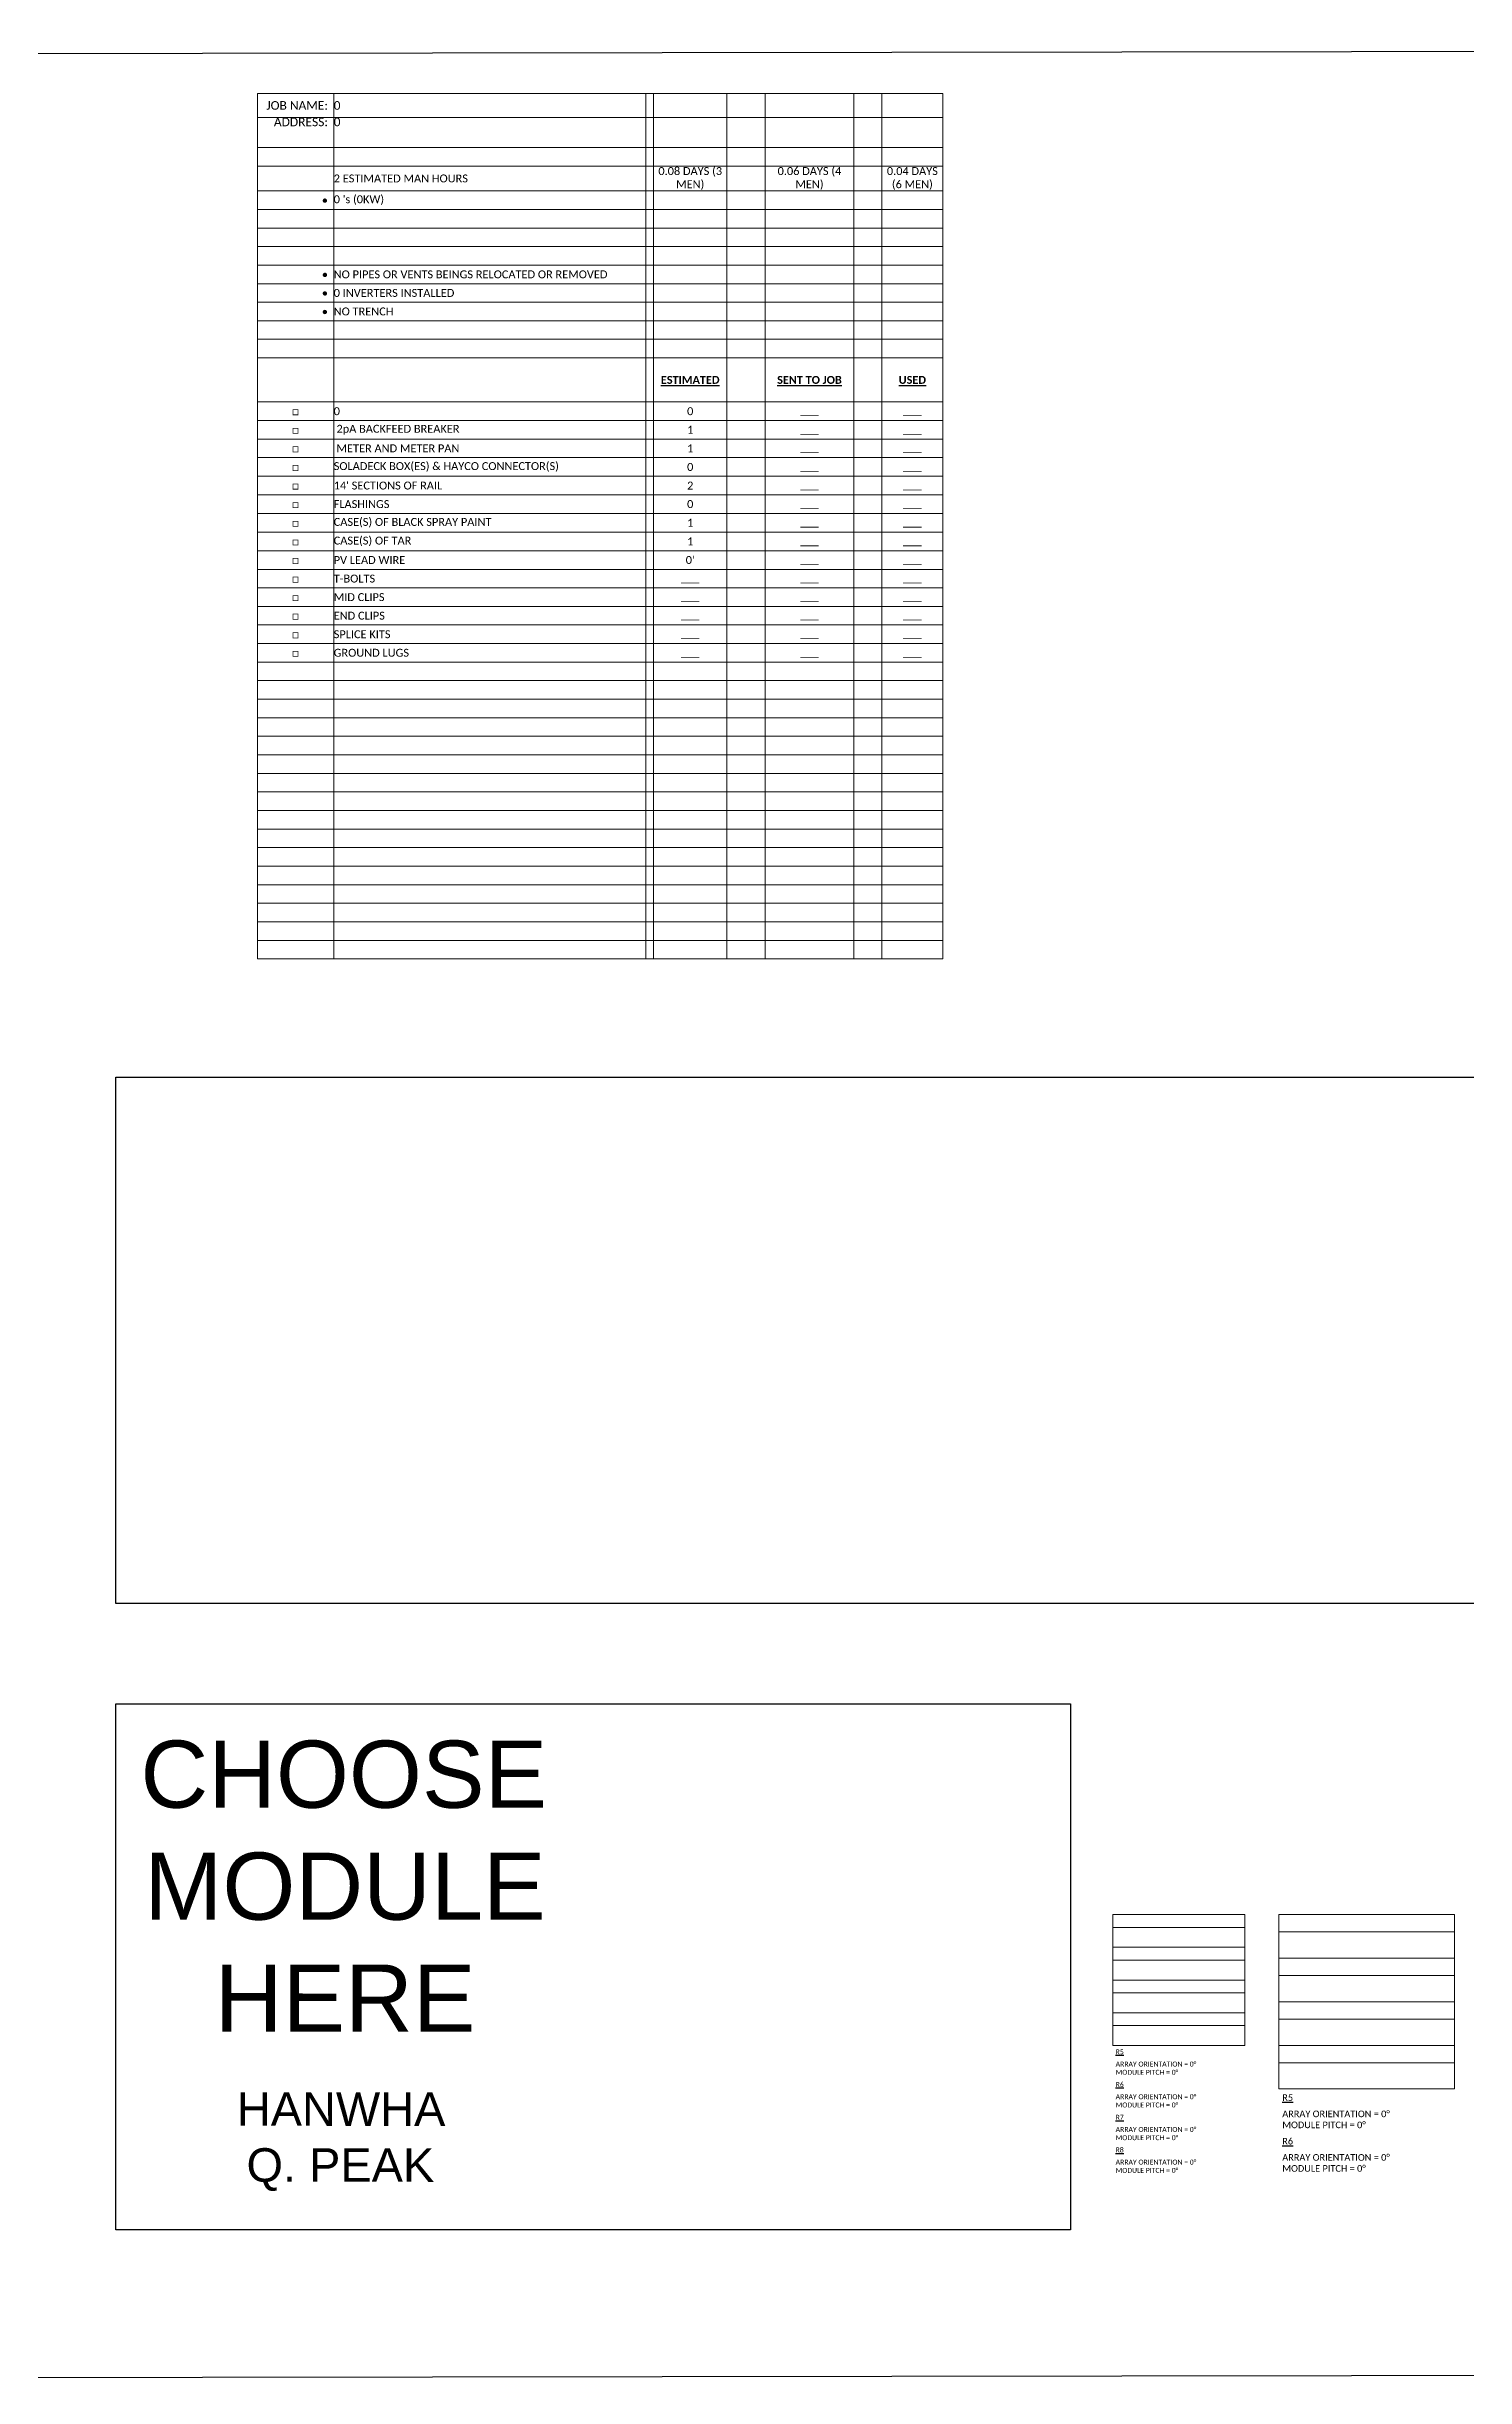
# Model space of a CAD drawing. Header units: feet. Extents: x -13431 to 10063, y 8893 to 29871.
# Drawn here: x 3925 to 4419, y 16778 to 17589 of the extents above; entities that cross this region are included whole.
import ezdxf

# ---------------------------------------------------------------- set-up
doc = ezdxf.new("R2010")
doc.units = ezdxf.units.FT
doc.header["$MEASUREMENT"] = 0
doc.layers.add('LOCKED (NO PRINT)', color=7, linetype='Continuous', plot=False)
doc.styles.get("Standard").update_dxf_attribs({"font": 'calibri.ttf'})
doc.styles.add('TITLE BBLOCK TEXT', font='ARIALUNI.TTF')

# ---------------------------------------------------------------- blocks, each defined once
blk = doc.blocks.new('*T72')
at = {"layer": 'Defpoints', "color": 8, "linetype": 'ByBlock', "lineweight": 0, "transparency": 16777216}
for p, q in [((0, 0), (238.64, 0)), ((0, 0), (0, -301.43)), ((26.58, 0), (26.58, -301.43)), ((135.2, 0), (135.2, -301.43)), ((137.95, 0), (137.95, -301.43)), ((163.46, 0), (163.46, -301.43)), ((176.81, 0), (176.81, -301.43)), ((207.62, 0), (207.62, -301.43)), ((217.45, 0), (217.45, -301.43)), ((238.64, 0), (238.64, -301.43)), ((0, -8.44), (238.64, -8.44)), ((0, -18.89), (238.64, -18.89)), ((0, -25.35), (238.64, -25.35)), ((0, -33.92), (238.64, -33.92)), ((0, -40.43), (238.64, -40.43)), ((0, -46.89), (238.64, -46.89)), ((0, -53.35), (238.64, -53.35)), ((0, -59.81), (238.64, -59.81)), ((0, -66.27), (238.64, -66.27)), ((0, -72.73), (238.64, -72.73)), ((0, -79.19), (238.64, -79.19)), ((0, -85.65), (238.64, -85.65)), ((0, -92.11), (238.64, -92.11)), ((0, -107.46), (238.64, -107.46)), ((0, -113.92), (238.64, -113.92)), ((0, -120.39), (238.64, -120.39)), ((0, -126.85), (238.64, -126.85)), ((0, -133.35), (238.64, -133.35)), ((0, -139.81), (238.64, -139.81)), ((0, -146.27), (238.64, -146.27)), ((0, -152.78), (238.64, -152.78)), ((0, -159.28), (238.64, -159.28)), ((0, -165.75), (238.64, -165.75)), ((0, -172.21), (238.64, -172.21)), ((0, -178.67), (238.64, -178.67)), ((0, -185.13), (238.64, -185.13)), ((0, -191.59), (238.64, -191.59)), ((0, -198.05), (238.64, -198.05)), ((0, -204.51), (238.64, -204.51)), ((0, -210.97), (238.64, -210.97)), ((0, -217.43), (238.64, -217.43)), ((0, -223.9), (238.64, -223.9)), ((0, -230.36), (238.64, -230.36)), ((0, -236.82), (238.64, -236.82)), ((0, -243.28), (238.64, -243.28)), ((0, -249.74), (238.64, -249.74)), ((0, -256.2), (238.64, -256.2)), ((0, -262.66), (238.64, -262.66)), ((0, -269.12), (238.64, -269.12)), ((0, -275.58), (238.64, -275.58)), ((0, -282.05), (238.64, -282.05)), ((0, -288.51), (238.64, -288.51)), ((0, -294.97), (238.64, -294.97)), ((0, -301.43), (238.64, -301.43))]:
    blk.add_line(p, q, dxfattribs=at)
at = {"color": 0, "transparency": 16777216}
for s, insert, char_height, width, attachment_point in [('{\\fCalibri|b0|i0|c0;JOB NAME:', (24.58, -4.22), 3, 22.5823, 6), ('{\\fCalibri|b0|i0|c0;0', (26.58, -4.22), 3, 108.6174, 4), ('{\\fCalibri|b0|i0|c0;', (136.57, -4.22), 2.75, 2.75, 5), ('{\\fCalibri|b0|i0|c0;', (150.7, -4.22), 2.75, 25.5067, 5), ('{\\fCalibri|b0|i0|c0;', (170.14, -4.22), 2.75, 13.3575, 5), ('{\\fCalibri|b0|i0|c0;', (192.22, -4.22), 2.75, 30.8085, 5), ('{\\fCalibri|b0|i0|c0;', (212.53, -4.22), 2.75, 9.8234, 5), ('{\\fCalibri|b0|i0|c0;', (228.04, -4.22), 2.75, 21.1922, 5), ('{\\fCalibri|b0|i0|c0;ADDRESS:', (24.58, -8.44), 3, 22.5823, 3), ('{\\fCalibri|b0|i0|c0;0', (26.58, -8.44), 3, 108.6174, 1), ('{\\fCalibri|b0|i0|c0;', (136.57, -13.67), 2.75, 2.75, 5), ('{\\fCalibri|b0|i0|c0;', (150.7, -13.67), 2.75, 25.5067, 5), ('{\\fCalibri|b0|i0|c0;', (170.14, -13.67), 2.75, 13.3575, 5), ('{\\fCalibri|b0|i0|c0;', (192.22, -13.67), 2.75, 30.8085, 5), ('{\\fCalibri|b0|i0|c0;', (212.53, -13.67), 2.75, 9.8234, 5), ('{\\fCalibri|b0|i0|c0;', (228.04, -13.67), 2.75, 21.1922, 5), ('{\\fCalibri|b0|i0|c0;', (24.58, -22.12), 2.75, 22.5823, 6), ('{\\fCalibri|b0|i0|c0;', (26.58, -22.12), 2.75, 108.6174, 4), ('{\\fCalibri|b0|i0|c0;', (136.57, -22.12), 2.75, 2.75, 5), ('{\\fCalibri|b0|i0|c0;', (150.7, -22.12), 2.75, 25.5067, 5), ('{\\fCalibri|b0|i0|c0;', (170.14, -22.12), 2.75, 13.3575, 5), ('{\\fCalibri|b0|i0|c0;', (192.22, -22.12), 2.75, 30.8085, 5), ('{\\fCalibri|b0|i0|c0;', (212.53, -22.12), 2.75, 9.8234, 5), ('{\\fCalibri|b0|i0|c0;', (228.04, -22.12), 2.75, 21.1922, 5), ('{\\fCalibri|b0|i0|c0;', (24.58, -29.64), 2.75, 22.5823, 6), ('{\\fCalibri|b0|i0|c0;2 ESTIMATED MAN HOURS', (26.58, -29.64), 2.75, 108.6174, 4), ('{\\fCalibri|b0|i0|c0;', (136.57, -29.64), 2.75, 2.75, 5), ('{\\fCalibri|b0|i0|c0;0.08 DAYS (3 MEN)', (150.7, -29.64), 2.75, 25.5067, 5), ('{\\fCalibri|b0|i0|c0;', (170.14, -29.64), 2.75, 13.3575, 5), ('{\\fCalibri|b0|i0|c0;0.06 DAYS (4 MEN)', (192.22, -29.64), 2.75, 30.8085, 5), ('{\\fCalibri|b0|i0|c0;', (212.53, -29.64), 2.75, 9.8234, 5), ('{\\fCalibri|b0|i0|c0;0.04 DAYS (6 MEN)', (228.04, -29.64), 2.75, 21.1922, 5), ('{\\fCalibri|b0|i0|c0;•', (24.58, -37.17), 2.75, 22.5823, 6), ("{\\fCalibri|b0|i0|c0;0 's (0KW)", (26.58, -37.17), 2.75, 108.6174, 4), ('{\\fCalibri|b0|i0|c0;', (136.57, -37.17), 2.75, 2.75, 5), ('{\\fCalibri|b0|i0|c0;', (150.7, -37.17), 2.75, 25.5067, 5), ('{\\fCalibri|b0|i0|c0;', (170.14, -37.17), 2.75, 13.3575, 5), ('{\\fCalibri|b0|i0|c0;', (192.22, -37.17), 2.75, 30.8085, 5), ('{\\fCalibri|b0|i0|c0;', (212.53, -37.17), 2.75, 9.8234, 5), ('{\\fCalibri|b0|i0|c0;', (228.04, -37.17), 2.75, 21.1922, 5), ('{\\fCalibri|b0|i0|c0;', (24.58, -43.66), 2.75, 22.5823, 6), ('{\\fCalibri|b0|i0|c0;', (26.58, -43.66), 2.75, 108.6174, 4), ('{\\fCalibri|b0|i0|c0;', (136.57, -43.66), 2.75, 2.75, 5), ('{\\fCalibri|b0|i0|c0;', (150.7, -43.66), 2.75, 25.5067, 5), ('{\\fCalibri|b0|i0|c0;', (170.14, -43.66), 2.75, 13.3575, 5), ('{\\fCalibri|b0|i0|c0;', (192.22, -43.66), 2.75, 30.8085, 5), ('{\\fCalibri|b0|i0|c0;', (212.53, -43.66), 2.75, 9.8234, 5), ('{\\fCalibri|b0|i0|c0;', (228.04, -43.66), 2.75, 21.1922, 5), ('{\\fCalibri|b0|i0|c0;', (24.58, -50.12), 2.75, 22.5823, 6), ('{\\fCalibri|b0|i0|c0;', (24.58, -56.58), 2.75, 22.5823, 6), ('{\\fCalibri|b0|i0|c0;', (26.58, -50.12), 2.75, 108.6174, 4), ('{\\fCalibri|b0|i0|c0;', (26.58, -56.58), 2.75, 108.6174, 4), ('{\\fCalibri|b0|i0|c0;', (136.57, -50.12), 2.75, 2.75, 5), ('{\\fCalibri|b0|i0|c0;', (136.57, -56.58), 2.75, 2.75, 5), ('{\\fCalibri|b0|i0|c0;', (150.7, -50.12), 2.75, 25.5067, 5), ('{\\fCalibri|b0|i0|c0;', (150.7, -56.58), 2.75, 25.5067, 5), ('{\\fCalibri|b0|i0|c0;', (170.14, -50.12), 2.75, 13.3575, 5), ('{\\fCalibri|b0|i0|c0;', (170.14, -56.58), 2.75, 13.3575, 5), ('{\\fCalibri|b0|i0|c0;', (192.22, -50.12), 2.75, 30.8085, 5), ('{\\fCalibri|b0|i0|c0;', (192.22, -56.58), 2.75, 30.8085, 5), ('{\\fCalibri|b0|i0|c0;', (212.53, -50.12), 2.75, 9.8234, 5), ('{\\fCalibri|b0|i0|c0;', (212.53, -56.58), 2.75, 9.8234, 5), ('{\\fCalibri|b0|i0|c0;', (228.04, -50.12), 2.75, 21.1922, 5), ('{\\fCalibri|b0|i0|c0;', (228.04, -56.58), 2.75, 21.1922, 5), ('{\\fCalibri|b0|i0|c0;•', (24.58, -63.04), 2.75, 22.5823, 6), ('{\\fCalibri|b0|i0|c0;NO PIPES OR VENTS BEINGS RELOCATED OR REMOVED', (26.58, -63.04), 2.75, 108.6174, 4), ('{\\fCalibri|b0|i0|c0;', (136.57, -63.04), 2.75, 2.75, 5), ('{\\fCalibri|b0|i0|c0;', (150.7, -63.04), 2.75, 25.5067, 5), ('{\\fCalibri|b0|i0|c0;', (170.14, -63.04), 2.75, 13.3575, 5), ('{\\fCalibri|b0|i0|c0;', (192.22, -63.04), 2.75, 30.8085, 5), ('{\\fCalibri|b0|i0|c0;', (212.53, -63.04), 2.75, 9.8234, 5), ('{\\fCalibri|b0|i0|c0;', (228.04, -63.04), 2.75, 21.1922, 5), ('{\\fCalibri|b0|i0|c0;•', (24.58, -69.5), 2.75, 22.5823, 6), ('{\\fCalibri|b0|i0|c0;0 INVERTERS INSTALLED ', (26.58, -69.5), 2.75, 108.6174, 4), ('{\\fCalibri|b0|i0|c0;', (136.57, -69.5), 2.75, 2.75, 5), ('{\\fCalibri|b0|i0|c0;', (150.7, -69.5), 2.75, 25.5067, 5), ('{\\fCalibri|b0|i0|c0;', (170.14, -69.5), 2.75, 13.3575, 5), ('{\\fCalibri|b0|i0|c0;', (192.22, -69.5), 2.75, 30.8085, 5), ('{\\fCalibri|b0|i0|c0;', (212.53, -69.5), 2.75, 9.8234, 5), ('{\\fCalibri|b0|i0|c0;', (228.04, -69.5), 2.75, 21.1922, 5), ('{\\fCalibri|b0|i0|c0;•', (24.58, -75.96), 2.75, 22.5823, 6), ('{\\fCalibri|b0|i0|c0;NO TRENCH', (26.58, -75.96), 2.75, 108.6174, 4), ('{\\fCalibri|b0|i0|c0;', (136.57, -75.96), 2.75, 2.75, 5), ('{\\fCalibri|b0|i0|c0;', (150.7, -75.96), 2.75, 25.5067, 5), ('{\\fCalibri|b0|i0|c0;', (170.14, -75.96), 2.75, 13.3575, 5), ('{\\fCalibri|b0|i0|c0;', (192.22, -75.96), 2.75, 30.8085, 5), ('{\\fCalibri|b0|i0|c0;', (212.53, -75.96), 2.75, 9.8234, 5), ('{\\fCalibri|b0|i0|c0;', (228.04, -75.96), 2.75, 21.1922, 5), ('{\\fCalibri|b0|i0|c0;', (24.58, -82.42), 2.75, 22.5823, 6), ('{\\fCalibri|b0|i0|c0;', (24.58, -88.88), 2.75, 22.5823, 6), ('{\\fCalibri|b0|i0|c0;', (26.58, -82.42), 2.75, 108.6174, 4), ('{\\fCalibri|b0|i0|c0;', (26.58, -88.88), 2.75, 108.6174, 4), ('{\\fCalibri|b0|i0|c0;', (136.57, -82.42), 2.75, 2.75, 5), ('{\\fCalibri|b0|i0|c0;', (136.57, -88.88), 2.75, 2.75, 5), ('{\\fCalibri|b0|i0|c0;', (150.7, -82.42), 2.75, 25.5067, 5), ('{\\fCalibri|b0|i0|c0;', (150.7, -88.88), 2.75, 25.5067, 5), ('{\\fCalibri|b0|i0|c0;', (170.14, -82.42), 2.75, 13.3575, 5), ('{\\fCalibri|b0|i0|c0;', (170.14, -88.88), 2.75, 13.3575, 5), ('{\\fCalibri|b0|i0|c0;', (192.22, -82.42), 2.75, 30.8085, 5), ('{\\fCalibri|b0|i0|c0;', (192.22, -88.88), 2.75, 30.8085, 5), ('{\\fCalibri|b0|i0|c0;', (212.53, -82.42), 2.75, 9.8234, 5), ('{\\fCalibri|b0|i0|c0;', (212.53, -88.88), 2.75, 9.8234, 5), ('{\\fCalibri|b0|i0|c0;', (228.04, -82.42), 2.75, 21.1922, 5), ('{\\fCalibri|b0|i0|c0;', (228.04, -88.88), 2.75, 21.1922, 5), ('{\\fCalibri|b0|i0|c0;', (13.29, -99.79), 2.75, 22.5823, 5), ('{\\fCalibri|b0|i0|c0;', (26.58, -99.79), 2.75, 108.6174, 4), ('{\\fCalibri|b0|i0|c0;', (136.57, -99.79), 2.75, 2.75, 5), ('{\\fCalibri|b1|i0|c0;\\LESTIMATED', (150.7, -99.79), 2.75, 25.5067, 5), ('{\\fCalibri|b0|i0|c0;', (170.14, -99.79), 2.75, 13.3575, 5), ('{\\fCalibri|b1|i0|c0;\\LSENT TO JOB', (192.22, -99.79), 2.75, 30.8085, 5), ('{\\fCalibri|b0|i0|c0;', (212.53, -99.79), 2.75, 9.8234, 5), ('{\\fCalibri|b1|i0|c0;\\LUSED', (228.04, -99.79), 2.75, 21.1922, 5), ('{\\fCalibri|b0|i0|c0;□', (13.29, -110.69), 2.75, 22.5823, 5), ('{\\fCalibri|b0|i0|c0;0', (26.58, -110.69), 2.75, 108.6174, 4), ('{\\fCalibri|b0|i0|c0;', (136.57, -110.69), 2.75, 2.75, 5), ('{\\fCalibri|b0|i0|c0;0', (150.7, -110.69), 2.75, 25.5067, 5), ('{\\fCalibri|b0|i0|c0;', (170.14, -110.69), 2.75, 13.3575, 5), ('{\\fCalibri|b0|i0|c0;___', (192.22, -110.69), 2.75, 30.8085, 5), ('{\\fCalibri|b0|i0|c0;', (212.53, -110.69), 2.75, 9.8234, 5), ('{\\fCalibri|b0|i0|c0;___', (228.04, -110.69), 2.75, 21.1922, 5), ('{\\fCalibri|b0|i0|c0;□', (13.29, -117.15), 2.75, 22.5823, 5), ('{\\fCalibri|b0|i0|c0; 2pA BACKFEED BREAKER', (26.58, -117.15), 2.75, 108.6174, 4), ('{\\fCalibri|b0|i0|c0;', (136.57, -117.15), 2.75, 2.75, 5), ('{\\fCalibri|b0|i0|c0;1', (150.7, -117.15), 2.75, 25.5067, 5), ('{\\fCalibri|b0|i0|c0;', (170.14, -117.15), 2.75, 13.3575, 5), ('{\\fCalibri|b0|i0|c0;___', (192.22, -117.15), 2.75, 30.8085, 5), ('{\\fCalibri|b0|i0|c0;', (212.53, -117.15), 2.75, 9.8234, 5), ('{\\fCalibri|b0|i0|c0;___', (228.04, -117.15), 2.75, 21.1922, 5), ('{\\fCalibri|b0|i0|c0;□', (13.29, -123.62), 2.75, 22.5823, 5), ('{\\fCalibri|b0|i0|c0;□', (13.29, -130.1), 2.75, 22.5823, 5), ('{\\fCalibri|b0|i0|c0;SOLADECK BOX(ES) & HAYCO CONNECTOR(S)', (26.58, -130.1), 2.75, 108.6174, 4), ('{\\fCalibri|b0|i0|c0; METER AND METER PAN', (26.58, -123.62), 2.75, 108.6174, 4), ('{\\fCalibri|b0|i0|c0;', (136.57, -123.62), 2.75, 2.75, 5), ('{\\fCalibri|b0|i0|c0;0', (150.7, -130.1), 2.75, 25.5067, 5), ('{\\fCalibri|b0|i0|c0;1', (150.7, -123.62), 2.75, 25.5067, 5), ('{\\fCalibri|b0|i0|c0;', (170.14, -123.62), 2.75, 13.3575, 5), ('{\\fCalibri|b0|i0|c0;___', (192.22, -123.62), 2.75, 30.8085, 5), ('{\\fCalibri|b0|i0|c0;', (212.53, -123.62), 2.75, 9.8234, 5), ('{\\fCalibri|b0|i0|c0;___', (228.04, -123.62), 2.75, 21.1922, 5), ('{\\fCalibri|b0|i0|c0;□', (13.29, -136.58), 2.75, 22.5823, 5), ("{\\fCalibri|b0|i0|c0;14' SECTIONS OF RAIL", (26.58, -136.58), 2.75, 108.6174, 4), ('{\\fCalibri|b0|i0|c0;', (136.57, -130.1), 2.75, 2.75, 5), ('{\\fCalibri|b0|i0|c0;', (136.57, -136.58), 2.75, 2.75, 5), ('{\\fCalibri|b0|i0|c0;2', (150.7, -136.58), 2.75, 25.5067, 5), ('{\\fCalibri|b0|i0|c0;', (170.14, -130.1), 2.75, 13.3575, 5), ('{\\fCalibri|b0|i0|c0;', (170.14, -136.58), 2.75, 13.3575, 5), ('{\\fCalibri|b0|i0|c0;___', (192.22, -130.1), 2.75, 30.8085, 5), ('{\\fCalibri|b0|i0|c0;', (212.53, -130.1), 2.75, 9.8234, 5), ('{\\fCalibri|b0|i0|c0;', (212.53, -136.58), 2.75, 9.8234, 5), ('{\\fCalibri|b0|i0|c0;___', (228.04, -130.1), 2.75, 21.1922, 5), ('{\\fCalibri|b0|i0|c0;□', (13.29, -143.04), 2.75, 22.5823, 5), ('{\\fCalibri|b0|i0|c0;FLASHINGS', (26.58, -143.04), 2.75, 108.6174, 4), ('{\\fCalibri|b0|i0|c0;', (136.57, -143.04), 2.75, 2.75, 5), ('{\\fCalibri|b0|i0|c0;0', (150.7, -143.04), 2.75, 25.5067, 5), ('{\\fCalibri|b0|i0|c0;', (170.14, -143.04), 2.75, 13.3575, 5), ('{\\fCalibri|b0|i0|c0;___', (192.22, -136.58), 2.75, 30.8085, 5), ('{\\fCalibri|b0|i0|c0;___', (192.22, -143.04), 2.75, 30.8085, 5), ('{\\fCalibri|b0|i0|c0;', (212.53, -143.04), 2.75, 9.8234, 5), ('{\\fCalibri|b0|i0|c0;___', (228.04, -136.58), 2.75, 21.1922, 5), ('{\\fCalibri|b0|i0|c0;___', (228.04, -143.04), 2.75, 21.1922, 5), ('{\\fCalibri|b0|i0|c0;□', (13.29, -149.53), 2.75, 22.5823, 5), ('{\\fCalibri|b0|i0|c0;CASE(S) OF BLACK SPRAY PAINT', (26.58, -149.53), 2.75, 108.6174, 4), ('{\\fCalibri|b0|i0|c0;CASE(S) OF TAR', (26.58, -156.03), 2.75, 108.6174, 4), ('{\\fCalibri|b0|i0|c0;', (136.57, -149.53), 2.75, 2.75, 5), ('{\\fCalibri|b0|i0|c0;1', (150.7, -149.53), 2.75, 25.5067, 5), ('{\\fCalibri|b0|i0|c0;', (170.14, -149.53), 2.75, 13.3575, 5), ('{\\fCalibri|b0|i0|c0;___', (192.22, -149.53), 2.75, 30.8085, 5), ('{\\fCalibri|b0|i0|c0;', (212.53, -149.53), 2.75, 9.8234, 5), ('{\\fCalibri|b0|i0|c0;___', (228.04, -149.53), 2.75, 21.1922, 5), ('{\\fCalibri|b0|i0|c0;□', (13.29, -156.03), 2.75, 22.5823, 5), ('{\\fCalibri|b0|i0|c0;□', (13.29, -162.51), 2.75, 22.5823, 5), ('{\\fCalibri|b0|i0|c0;PV LEAD WIRE', (26.58, -162.51), 2.75, 108.6174, 4), ('{\\fCalibri|b0|i0|c0;', (136.57, -156.03), 2.75, 2.75, 5), ("{\\fCalibri|b0|i0|c0;0'", (150.7, -162.51), 2.75, 25.5067, 5), ('{\\fCalibri|b0|i0|c0;1', (150.7, -156.03), 2.75, 25.5067, 5), ('{\\fCalibri|b0|i0|c0;', (170.14, -156.03), 2.75, 13.3575, 5), ('{\\fCalibri|b0|i0|c0;___', (192.22, -156.03), 2.75, 30.8085, 5), ('{\\fCalibri|b0|i0|c0;', (212.53, -156.03), 2.75, 9.8234, 5), ('{\\fCalibri|b0|i0|c0;___', (228.04, -156.03), 2.75, 21.1922, 5), ('{\\fCalibri|b0|i0|c0;□', (13.29, -168.98), 2.75, 22.5823, 5), ('{\\fCalibri|b0|i0|c0;T-BOLTS', (26.58, -168.98), 2.75, 108.6174, 4), ('{\\fCalibri|b0|i0|c0;', (136.57, -162.51), 2.75, 2.75, 5), ('{\\fCalibri|b0|i0|c0;', (136.57, -168.98), 2.75, 2.75, 5), ('{\\fCalibri|b0|i0|c0;___', (150.7, -168.98), 2.75, 25.5067, 5), ('{\\fCalibri|b0|i0|c0;', (170.14, -162.51), 2.75, 13.3575, 5), ('{\\fCalibri|b0|i0|c0;', (170.14, -168.98), 2.75, 13.3575, 5), ('{\\fCalibri|b0|i0|c0;___', (192.22, -162.51), 2.75, 30.8085, 5), ('{\\fCalibri|b0|i0|c0;___', (192.22, -168.98), 2.75, 30.8085, 5), ('{\\fCalibri|b0|i0|c0;', (212.53, -162.51), 2.75, 9.8234, 5), ('{\\fCalibri|b0|i0|c0;', (212.53, -168.98), 2.75, 9.8234, 5), ('{\\fCalibri|b0|i0|c0;___', (228.04, -162.51), 2.75, 21.1922, 5), ('{\\fCalibri|b0|i0|c0;___', (228.04, -168.98), 2.75, 21.1922, 5), ('{\\fCalibri|b0|i0|c0;□', (13.29, -175.44), 2.75, 22.5823, 5), ('{\\fCalibri|b0|i0|c0;MID CLIPS', (26.58, -175.44), 2.75, 108.6174, 4), ('{\\fCalibri|b0|i0|c0;', (136.57, -175.44), 2.75, 2.75, 5), ('{\\fCalibri|b0|i0|c0;___', (150.7, -175.44), 2.75, 25.5067, 5), ('{\\fCalibri|b0|i0|c0;', (170.14, -175.44), 2.75, 13.3575, 5), ('{\\fCalibri|b0|i0|c0;___', (192.22, -175.44), 2.75, 30.8085, 5), ('{\\fCalibri|b0|i0|c0;', (212.53, -175.44), 2.75, 9.8234, 5), ('{\\fCalibri|b0|i0|c0;___', (228.04, -175.44), 2.75, 21.1922, 5), ('{\\fCalibri|b0|i0|c0;□', (13.29, -181.9), 2.75, 22.5823, 5), ('{\\fCalibri|b0|i0|c0;END CLIPS', (26.58, -181.9), 2.75, 108.6174, 4), ('{\\fCalibri|b0|i0|c0;', (136.57, -181.9), 2.75, 2.75, 5), ('{\\fCalibri|b0|i0|c0;___', (150.7, -181.9), 2.75, 25.5067, 5), ('{\\fCalibri|b0|i0|c0;', (170.14, -181.9), 2.75, 13.3575, 5), ('{\\fCalibri|b0|i0|c0;___', (192.22, -181.9), 2.75, 30.8085, 5), ('{\\fCalibri|b0|i0|c0;', (212.53, -181.9), 2.75, 9.8234, 5), ('{\\fCalibri|b0|i0|c0;___', (228.04, -181.9), 2.75, 21.1922, 5), ('{\\fCalibri|b0|i0|c0;□', (13.29, -188.36), 2.75, 22.5823, 5), ('{\\fCalibri|b0|i0|c0;□', (13.29, -194.82), 2.75, 22.5823, 5), ('{\\fCalibri|b0|i0|c0;SPLICE KITS', (26.58, -188.36), 2.75, 108.6174, 4), ('{\\fCalibri|b0|i0|c0;GROUND LUGS', (26.58, -194.82), 2.75, 108.6174, 4), ('{\\fCalibri|b0|i0|c0;', (136.57, -188.36), 2.75, 2.75, 5), ('{\\fCalibri|b0|i0|c0;___', (150.7, -188.36), 2.75, 25.5067, 5), ('{\\fCalibri|b0|i0|c0;', (170.14, -188.36), 2.75, 13.3575, 5), ('{\\fCalibri|b0|i0|c0;___', (192.22, -188.36), 2.75, 30.8085, 5), ('{\\fCalibri|b0|i0|c0;', (212.53, -188.36), 2.75, 9.8234, 5), ('{\\fCalibri|b0|i0|c0;___', (228.04, -188.36), 2.75, 21.1922, 5), ('{\\fCalibri|b0|i0|c0;', (13.29, -201.28), 2.75, 22.5823, 5), ('{\\fCalibri|b0|i0|c0;', (26.58, -201.28), 2.75, 108.6174, 4), ('{\\fCalibri|b0|i0|c0;', (136.57, -194.82), 2.75, 2.75, 5), ('{\\fCalibri|b0|i0|c0;', (136.57, -201.28), 2.75, 2.75, 5), ('{\\fCalibri|b0|i0|c0;___', (150.7, -194.82), 2.75, 25.5067, 5), ('{\\fCalibri|b0|i0|c0;', (150.7, -201.28), 2.75, 25.5067, 5), ('{\\fCalibri|b0|i0|c0;', (170.14, -194.82), 2.75, 13.3575, 5), ('{\\fCalibri|b0|i0|c0;', (170.14, -201.28), 2.75, 13.3575, 5), ('{\\fCalibri|b0|i0|c0;___', (192.22, -194.82), 2.75, 30.8085, 5), ('{\\fCalibri|b0|i0|c0;', (192.22, -201.28), 2.75, 30.8085, 5), ('{\\fCalibri|b0|i0|c0;', (212.53, -194.82), 2.75, 9.8234, 5), ('{\\fCalibri|b0|i0|c0;', (212.53, -201.28), 2.75, 9.8234, 5), ('{\\fCalibri|b0|i0|c0;___', (228.04, -194.82), 2.75, 21.1922, 5), ('{\\fCalibri|b0|i0|c0;', (228.04, -201.28), 2.75, 21.1922, 5), ('{\\fCalibri|b0|i0|c0;', (13.29, -207.74), 2.75, 22.5823, 5), ('{\\fCalibri|b0|i0|c0;', (26.58, -207.74), 2.75, 108.6174, 4), ('{\\fCalibri|b0|i0|c0;', (136.57, -207.74), 2.75, 2.75, 5), ('{\\fCalibri|b0|i0|c0;', (150.7, -207.74), 2.75, 25.5067, 5), ('{\\fCalibri|b0|i0|c0;', (170.14, -207.74), 2.75, 13.3575, 5), ('{\\fCalibri|b0|i0|c0;', (192.22, -207.74), 2.75, 30.8085, 5), ('{\\fCalibri|b0|i0|c0;', (212.53, -207.74), 2.75, 9.8234, 5), ('{\\fCalibri|b0|i0|c0;', (228.04, -207.74), 2.75, 21.1922, 5), ('{\\fCalibri|b0|i0|c0;', (13.29, -214.2), 2.75, 22.5823, 5), ('{\\fCalibri|b0|i0|c0;', (26.58, -214.2), 2.75, 108.6174, 4), ('{\\fCalibri|b0|i0|c0;', (136.57, -214.2), 2.75, 2.75, 5), ('{\\fCalibri|b0|i0|c0;', (150.7, -214.2), 2.75, 25.5067, 5), ('{\\fCalibri|b0|i0|c0;', (170.14, -214.2), 2.75, 13.3575, 5), ('{\\fCalibri|b0|i0|c0;', (192.22, -214.2), 2.75, 30.8085, 5), ('{\\fCalibri|b0|i0|c0;', (212.53, -214.2), 2.75, 9.8234, 5), ('{\\fCalibri|b0|i0|c0;', (228.04, -214.2), 2.75, 21.1922, 5), ('{\\fCalibri|b0|i0|c0;', (13.29, -220.66), 2.75, 22.5823, 5), ('{\\fCalibri|b0|i0|c0;', (13.29, -227.13), 2.75, 22.5823, 5), ('{\\fCalibri|b0|i0|c0;', (26.58, -220.66), 2.75, 108.6174, 4), ('{\\fCalibri|b0|i0|c0;', (26.58, -227.13), 2.75, 108.6174, 4), ('{\\fCalibri|b0|i0|c0;', (136.57, -220.66), 2.75, 2.75, 5), ('{\\fCalibri|b0|i0|c0;', (136.57, -227.13), 2.75, 2.75, 5), ('{\\fCalibri|b0|i0|c0;', (150.7, -220.66), 2.75, 25.5067, 5), ('{\\fCalibri|b0|i0|c0;', (150.7, -227.13), 2.75, 25.5067, 5), ('{\\fCalibri|b0|i0|c0;', (170.14, -220.66), 2.75, 13.3575, 5), ('{\\fCalibri|b0|i0|c0;', (170.14, -227.13), 2.75, 13.3575, 5), ('{\\fCalibri|b0|i0|c0;', (192.22, -220.66), 2.75, 30.8085, 5), ('{\\fCalibri|b0|i0|c0;', (192.22, -227.13), 2.75, 30.8085, 5), ('{\\fCalibri|b0|i0|c0;', (212.53, -220.66), 2.75, 9.8234, 5), ('{\\fCalibri|b0|i0|c0;', (212.53, -227.13), 2.75, 9.8234, 5), ('{\\fCalibri|b0|i0|c0;', (228.04, -220.66), 2.75, 21.1922, 5), ('{\\fCalibri|b0|i0|c0;', (228.04, -227.13), 2.75, 21.1922, 5), ('{\\fCalibri|b0|i0|c0;', (13.29, -233.59), 2.75, 22.5823, 5), ('{\\fCalibri|b0|i0|c0;', (26.58, -233.59), 2.75, 108.6174, 4), ('{\\fCalibri|b0|i0|c0;', (136.57, -233.59), 2.75, 2.75, 5), ('{\\fCalibri|b0|i0|c0;', (150.7, -233.59), 2.75, 25.5067, 5), ('{\\fCalibri|b0|i0|c0;', (170.14, -233.59), 2.75, 13.3575, 5), ('{\\fCalibri|b0|i0|c0;', (192.22, -233.59), 2.75, 30.8085, 5), ('{\\fCalibri|b0|i0|c0;', (212.53, -233.59), 2.75, 9.8234, 5), ('{\\fCalibri|b0|i0|c0;', (228.04, -233.59), 2.75, 21.1922, 5), ('{\\fCalibri|b0|i0|c0;', (13.29, -240.05), 2.75, 22.5823, 5), ('{\\fCalibri|b0|i0|c0;', (26.58, -240.05), 2.75, 108.6174, 4), ('{\\fCalibri|b0|i0|c0;', (136.57, -240.05), 2.75, 2.75, 5), ('{\\fCalibri|b0|i0|c0;', (150.7, -240.05), 2.75, 25.5067, 5), ('{\\fCalibri|b0|i0|c0;', (170.14, -240.05), 2.75, 13.3575, 5), ('{\\fCalibri|b0|i0|c0;', (192.22, -240.05), 2.75, 30.8085, 5), ('{\\fCalibri|b0|i0|c0;', (212.53, -240.05), 2.75, 9.8234, 5), ('{\\fCalibri|b0|i0|c0;', (228.04, -240.05), 2.75, 21.1922, 5), ('{\\fCalibri|b0|i0|c0;', (13.29, -246.51), 2.75, 22.5823, 5), ('{\\fCalibri|b0|i0|c0;', (26.58, -246.51), 2.75, 108.6174, 4), ('{\\fCalibri|b0|i0|c0;', (136.57, -246.51), 2.75, 2.75, 5), ('{\\fCalibri|b0|i0|c0;', (150.7, -246.51), 2.75, 25.5067, 5), ('{\\fCalibri|b0|i0|c0;', (170.14, -246.51), 2.75, 13.3575, 5), ('{\\fCalibri|b0|i0|c0;', (192.22, -246.51), 2.75, 30.8085, 5), ('{\\fCalibri|b0|i0|c0;', (212.53, -246.51), 2.75, 9.8234, 5), ('{\\fCalibri|b0|i0|c0;', (228.04, -246.51), 2.75, 21.1922, 5), ('{\\fCalibri|b0|i0|c0;', (13.29, -252.97), 2.75, 22.5823, 5), ('{\\fCalibri|b0|i0|c0;', (13.29, -259.43), 2.75, 22.5823, 5), ('{\\fCalibri|b0|i0|c0;', (26.58, -252.97), 2.75, 108.6174, 4), ('{\\fCalibri|b0|i0|c0;', (26.58, -259.43), 2.75, 108.6174, 4), ('{\\fCalibri|b0|i0|c0;', (136.57, -252.97), 2.75, 2.75, 5), ('{\\fCalibri|b0|i0|c0;', (136.57, -259.43), 2.75, 2.75, 5), ('{\\fCalibri|b0|i0|c0;', (150.7, -252.97), 2.75, 25.5067, 5), ('{\\fCalibri|b0|i0|c0;', (150.7, -259.43), 2.75, 25.5067, 5), ('{\\fCalibri|b0|i0|c0;', (170.14, -252.97), 2.75, 13.3575, 5), ('{\\fCalibri|b0|i0|c0;', (170.14, -259.43), 2.75, 13.3575, 5), ('{\\fCalibri|b0|i0|c0;', (192.22, -252.97), 2.75, 30.8085, 5), ('{\\fCalibri|b0|i0|c0;', (192.22, -259.43), 2.75, 30.8085, 5), ('{\\fCalibri|b0|i0|c0;', (212.53, -252.97), 2.75, 9.8234, 5), ('{\\fCalibri|b0|i0|c0;', (212.53, -259.43), 2.75, 9.8234, 5), ('{\\fCalibri|b0|i0|c0;', (228.04, -252.97), 2.75, 21.1922, 5), ('{\\fCalibri|b0|i0|c0;', (228.04, -259.43), 2.75, 21.1922, 5), ('{\\fCalibri|b0|i0|c0;', (13.29, -265.89), 2.75, 22.5823, 5), ('{\\fCalibri|b0|i0|c0;', (26.58, -265.89), 2.75, 108.6174, 4), ('{\\fCalibri|b0|i0|c0;', (136.57, -265.89), 2.75, 2.75, 5), ('{\\fCalibri|b0|i0|c0;', (150.7, -265.89), 2.75, 25.5067, 5), ('{\\fCalibri|b0|i0|c0;', (170.14, -265.89), 2.75, 13.3575, 5), ('{\\fCalibri|b0|i0|c0;', (192.22, -265.89), 2.75, 30.8085, 5), ('{\\fCalibri|b0|i0|c0;', (212.53, -265.89), 2.75, 9.8234, 5), ('{\\fCalibri|b0|i0|c0;', (228.04, -265.89), 2.75, 21.1922, 5), ('{\\fCalibri|b0|i0|c0;', (13.29, -272.35), 2.75, 22.5823, 5), ('{\\fCalibri|b0|i0|c0;', (26.58, -272.35), 2.75, 108.6174, 4), ('{\\fCalibri|b0|i0|c0;', (136.57, -272.35), 2.75, 2.75, 5), ('{\\fCalibri|b0|i0|c0;', (150.7, -272.35), 2.75, 25.5067, 5), ('{\\fCalibri|b0|i0|c0;', (170.14, -272.35), 2.75, 13.3575, 5), ('{\\fCalibri|b0|i0|c0;', (192.22, -272.35), 2.75, 30.8085, 5), ('{\\fCalibri|b0|i0|c0;', (212.53, -272.35), 2.75, 9.8234, 5), ('{\\fCalibri|b0|i0|c0;', (228.04, -272.35), 2.75, 21.1922, 5), ('{\\fCalibri|b0|i0|c0;', (13.29, -278.81), 2.75, 22.5823, 5), ('{\\fCalibri|b0|i0|c0;', (26.58, -278.81), 2.75, 108.6174, 4), ('{\\fCalibri|b0|i0|c0;', (136.57, -278.81), 2.75, 2.75, 5), ('{\\fCalibri|b0|i0|c0;', (150.7, -278.81), 2.75, 25.5067, 5), ('{\\fCalibri|b0|i0|c0;', (170.14, -278.81), 2.75, 13.3575, 5), ('{\\fCalibri|b0|i0|c0;', (192.22, -278.81), 2.75, 30.8085, 5), ('{\\fCalibri|b0|i0|c0;', (212.53, -278.81), 2.75, 9.8234, 5), ('{\\fCalibri|b0|i0|c0;', (228.04, -278.81), 2.75, 21.1922, 5), ('{\\fCalibri|b0|i0|c0;', (13.29, -285.28), 2.75, 22.5823, 5), ('{\\fCalibri|b0|i0|c0;', (13.29, -291.74), 2.75, 22.5823, 5), ('{\\fCalibri|b0|i0|c0;', (26.58, -285.28), 2.75, 108.6174, 4), ('{\\fCalibri|b0|i0|c0;', (26.58, -291.74), 2.75, 108.6174, 4), ('{\\fCalibri|b0|i0|c0;', (136.57, -285.28), 2.75, 2.75, 5), ('{\\fCalibri|b0|i0|c0;', (136.57, -291.74), 2.75, 2.75, 5), ('{\\fCalibri|b0|i0|c0;', (150.7, -285.28), 2.75, 25.5067, 5), ('{\\fCalibri|b0|i0|c0;', (150.7, -291.74), 2.75, 25.5067, 5), ('{\\fCalibri|b0|i0|c0;', (170.14, -285.28), 2.75, 13.3575, 5), ('{\\fCalibri|b0|i0|c0;', (170.14, -291.74), 2.75, 13.3575, 5), ('{\\fCalibri|b0|i0|c0;', (192.22, -285.28), 2.75, 30.8085, 5), ('{\\fCalibri|b0|i0|c0;', (192.22, -291.74), 2.75, 30.8085, 5), ('{\\fCalibri|b0|i0|c0;', (212.53, -285.28), 2.75, 9.8234, 5), ('{\\fCalibri|b0|i0|c0;', (212.53, -291.74), 2.75, 9.8234, 5), ('{\\fCalibri|b0|i0|c0;', (228.04, -285.28), 2.75, 21.1922, 5), ('{\\fCalibri|b0|i0|c0;', (228.04, -291.74), 2.75, 21.1922, 5), ('{\\fCalibri|b0|i0|c0;', (13.29, -298.2), 2.75, 22.5823, 5), ('{\\fCalibri|b0|i0|c0;', (26.58, -298.2), 2.75, 108.6174, 4), ('{\\fCalibri|b0|i0|c0;', (136.57, -298.2), 2.75, 2.75, 5), ('{\\fCalibri|b0|i0|c0;', (150.7, -298.2), 2.75, 25.5067, 5), ('{\\fCalibri|b0|i0|c0;', (170.14, -298.2), 2.75, 13.3575, 5), ('{\\fCalibri|b0|i0|c0;', (192.22, -298.2), 2.75, 30.8085, 5), ('{\\fCalibri|b0|i0|c0;', (212.53, -298.2), 2.75, 9.8234, 5), ('{\\fCalibri|b0|i0|c0;', (228.04, -298.2), 2.75, 21.1922, 5)]:
    blk.add_mtext(s, dxfattribs=dict(at, insert=insert, char_height=char_height, width=width, attachment_point=attachment_point))
blk = doc.blocks.new('*T100')
at = {"layer": 'Defpoints', "color": 8, "linetype": 'ByBlock', "lineweight": 0, "transparency": 16777216}
for p, q in [((0, 0), (61.22, 0)), ((0, 0), (0, -60.71)), ((61.22, 0), (61.22, -60.71)), ((0, -6.02), (61.22, -6.02)), ((0, -15.18), (61.22, -15.18)), ((0, -21.19), (61.22, -21.19)), ((0, -30.35), (61.22, -30.35)), ((0, -36.37), (61.22, -36.37)), ((0, -45.53), (61.22, -45.53)), ((0, -51.55), (61.22, -51.55)), ((0, -60.71), (61.22, -60.71))]:
    blk.add_line(p, q, dxfattribs=at)
at = {"color": 0, "transparency": 16777216, "char_height": 2.2977, "width": 58.7426, "attachment_point": 4}
for s, insert in [('{\\fCalibri|b0|i0|c0;\\L', (1.24, -3.01)), ('{\\fCalibri|b0|i0|c0;', (1.24, -10.6)), ('{\\fCalibri|b0|i0|c0;\\L', (1.24, -18.19)), ('{\\fCalibri|b0|i0|c0;', (1.24, -25.77)), ('{\\fCalibri|b0|i0|c0;\\L', (1.24, -33.36)), ('{\\fCalibri|b0|i0|c0;', (1.24, -40.95)), ('{\\fCalibri|b0|i0|c0;\\L', (1.24, -48.54)), ('{\\fCalibri|b0|i0|c0;', (1.24, -56.13))]:
    blk.add_mtext(s, dxfattribs=dict(at, insert=insert))
blk = doc.blocks.new('*T101')
at = {"layer": 'Defpoints', "color": 8, "linetype": 'ByBlock', "lineweight": 0, "transparency": 16777216}
for p, q in [((0, 0), (45.92, 0)), ((0, 0), (0, -45.53)), ((45.92, 0), (45.92, -45.53)), ((0, -4.51), (45.92, -4.51)), ((0, -11.38), (45.92, -11.38)), ((0, -15.9), (45.92, -15.9)), ((0, -22.77), (45.92, -22.77)), ((0, -27.28), (45.92, -27.28)), ((0, -34.15), (45.92, -34.15)), ((0, -38.66), (45.92, -38.66)), ((0, -45.53), (45.92, -45.53))]:
    blk.add_line(p, q, dxfattribs=at)
at = {"color": 0, "transparency": 16777216, "char_height": 1.7232, "width": 44.057, "attachment_point": 4}
for s, insert in [('{\\fCalibri|b0|i0|c0;\\L', (0.93, -2.26)), ('{\\fCalibri|b0|i0|c0;', (0.93, -7.95)), ('{\\fCalibri|b0|i0|c0;\\L', (0.93, -13.64)), ('{\\fCalibri|b0|i0|c0;', (0.93, -19.33)), ('{\\fCalibri|b0|i0|c0;\\L', (0.93, -25.02)), ('{\\fCalibri|b0|i0|c0;', (0.93, -30.71)), ('{\\fCalibri|b0|i0|c0;\\L', (0.93, -36.4)), ('{\\fCalibri|b0|i0|c0;', (0.93, -42.1))]:
    blk.add_mtext(s, dxfattribs=dict(at, insert=insert))
blk = doc.blocks.new('*U229')
at = {"layer": 'LOCKED (NO PRINT)', "color": 1}
blk.add_lwpolyline([(0, 183.24), (332.35, 183.24), (332.35, 0), (0, 0)], close=True, dxfattribs=at)
at = {"color": 2, "attachment_point": 1, "rotation": 359.98856, "style": 'TITLE BBLOCK TEXT'}
for s, insert, char_height in [('\\pi0.94656;CHOOSE\\P\\pi2.2707;MODULE\\P\\pi26.84;HERE', (7.66, 170.4), 23.3887), ('\\pi34.394;HANWHA\\P\\pi37.765;Q. PEAK', (7.78, 47.94), 11.6944)]:
    blk.add_mtext_dynamic_manual_height_columns(s, width=140.1035, gutter_width=1, heights=[0], dxfattribs=dict(at, insert=insert, char_height=char_height))

msp = doc.modelspace()

# ---------------------------------------------------------------- linework, layer by layer
at = {"layer": 'LOCKED (NO PRINT)', "color": 1, "linetype": 'Continuous'}
msp.add_lwpolyline([(5659.58, 17589.32), (3899.63, 17586.77), (3899.63, 16777.63), (5659.58, 16780.18)], close=True, dxfattribs=at).dxf.unprotected_set("ltscale", 0)
at = {"layer": 'LOCKED (NO PRINT)', "color": 1}
for points in [[(3949.45, 17230.38), (4944.48, 17230.38), (4944.48, 17047.15), (3949.45, 17047.15)], [(3949.45, 17012.24), (4281.8, 17012.24), (4281.8, 16829), (3949.45, 16829)], [(3949.45, 17012.24), (4281.8, 17012.24), (4281.8, 16829), (3949.45, 16829)]]:
    msp.add_lwpolyline(points, close=True, dxfattribs=at)

# ---------------------------------------------------------------- block references
at = {"color": 3}
msp.add_blockref('*U229', (3949.45, 16829), dxfattribs=at)
for name, p in [('*T72', (3998.76, 17573.03)), ('*T101', (4296.64, 16938.78)), ('*T100', (4354.35, 16938.78))]:
    msp.add_blockref(name, p)

# ---------------------------------------------------------------- texts
at = {"color": 7, "attachment_point": 4}
for s, insert, char_height, width in [('{\\fCalibri|b0|i0|c0|p34;\\LR5}', (4297.57, 16890.99), 1.7232, 44.057), ('{\\fCalibri|b0|i0|c0|p34;ARRAY ORIENTATION = 0°^JMODULE PITCH = 0°}', (4297.57, 16885.3), 1.7232, 44.057), ('{\\fCalibri|b0|i0|c0|p34;\\LR6}', (4297.57, 16879.61), 1.7232, 44.057), ('{\\fCalibri|b0|i0|c0|p34;ARRAY ORIENTATION = 0°^JMODULE PITCH = 0°}', (4297.57, 16873.92), 1.7232, 44.057), ('{\\fCalibri|b0|i0|c0|p34;\\LR5}', (4355.59, 16875.06), 2.2977, 58.7426), ('{\\fCalibri|b0|i0|c0|p34;\\LR7}', (4297.57, 16868.22), 1.7232, 44.057), ('{\\fCalibri|b0|i0|c0|p34;ARRAY ORIENTATION = 0°^JMODULE PITCH = 0°}', (4355.59, 16867.47), 2.2977, 58.7426), ('{\\fCalibri|b0|i0|c0|p34;ARRAY ORIENTATION = 0°^JMODULE PITCH = 0°}', (4297.57, 16862.53), 1.7232, 44.057), ('{\\fCalibri|b0|i0|c0|p34;\\LR6}', (4355.59, 16859.88), 2.2977, 58.7426), ('{\\fCalibri|b0|i0|c0|p34;\\LR8}', (4297.57, 16856.84), 1.7232, 44.057), ('{\\fCalibri|b0|i0|c0|p34;ARRAY ORIENTATION = 0°^JMODULE PITCH = 0°}', (4297.57, 16851.15), 1.7232, 44.057), ('{\\fCalibri|b0|i0|c0|p34;ARRAY ORIENTATION = 0°^JMODULE PITCH = 0°}', (4355.59, 16852.3), 2.2977, 58.7426)]:
    msp.add_mtext(s, dxfattribs=dict(at, insert=insert, char_height=char_height, width=width))

doc.saveas('drawing.dxf')
